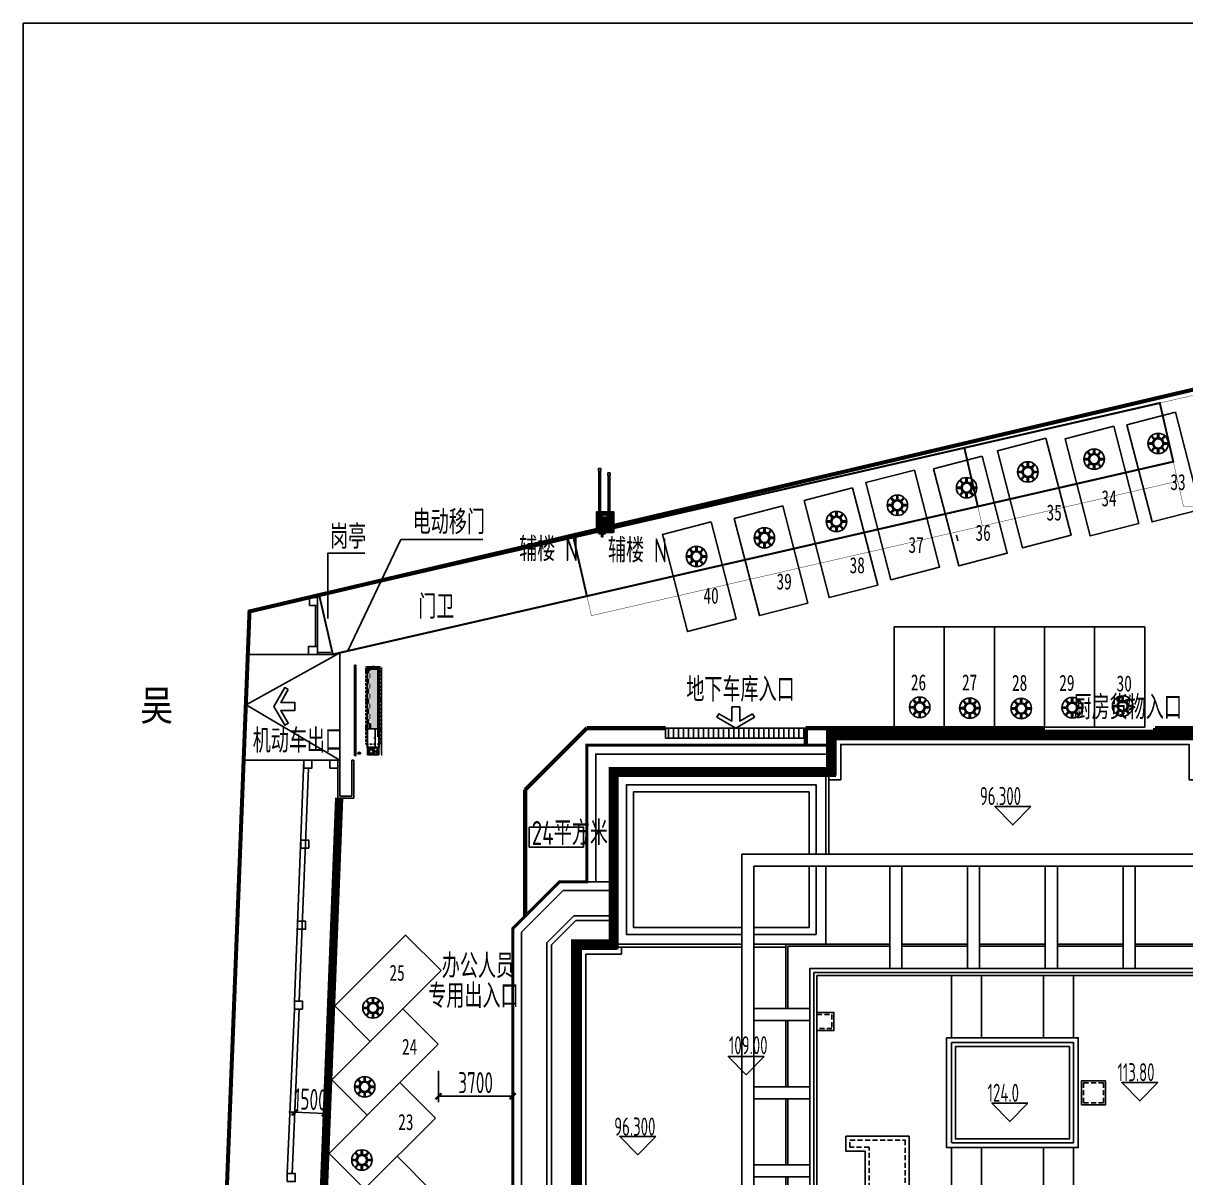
# Model space of a CAD drawing. Header units: millimetres. Extents: x 1618082 to 1961966, y -194823 to 101334.
# Drawn here: x 1618082 to 1676054, y 43777 to 101334 of the extents above; entities that cross this region are included whole.
import ezdxf

# ---------------------------------------------------------------- set-up
doc = ezdxf.new("R2010")
doc.units = ezdxf.units.MM
doc.header["$LTSCALE"] = 500
for name, pattern in [('033_th-a1-3rd$0$HIDDEN', [0.375, 0.25, -0.125]), ('ACAD_ISO07W100', [3, 0, -3]), ('HIDDEN', [0.375, 0.25, -0.125]), ('HIDDEN2', [0.1875, 0.125, -0.0625])]:
    doc.linetypes.add(name, pattern=pattern)
doc.layers.get('0').update_dxf_attribs({"color": 8})
doc.layers.get('Defpoints').update_dxf_attribs({"color": 8})
for name, color, linetype in [('1', 8, 'Continuous'), ('1-道路', 8, 'Continuous'), ('1层轴线$0$建-标注', 8, 'Continuous'), ('_print', 8, 'Continuous'), ('hik设备图层', 7, 'Continuous'), ('SPACE', 8, 'Continuous'), ('STAIR', 8, 'Continuous'), ('TK', 7, 'Continuous'), ('建-墙', 8, 'Continuous'), ('建-屋面-边缘线', 8, 'Continuous'), ('建-屋面－排水沟', 8, 'Continuous'), ('建-幕墙', 8, 'Continuous'), ('建-文字200', 8, 'Continuous'), ('建-柱', 8, 'Continuous'), ('建-标注200', 8, 'Continuous'), ('弱-路障-设备', 7, 'Continuous'), ('我画过的车位号', 1, 'Continuous'), ('通-图框', 7, 'Continuous')]:
    doc.layers.add(name, color=color, linetype=linetype)
doc.layers.get('通-图框').off()
doc.styles.add('_TCH_SPACE', font='', dxfattribs={"width": 0.8})
doc.styles.add('_TEL_DIM', font='SIMPLEX', dxfattribs={"width": 0.8, "height": 2.5, "bigfont": 'HZTXT'})
doc.styles.add('HZTXT', font='gbenor.shx', dxfattribs={"width": 0.75, "bigfont": 'HZTXT.shx'})
doc.styles.add('XD2008', font='xd-hzs.shx', dxfattribs={"width": 0.7, "bigfont": 'xd-hztxt.shx'})
doc.styles.get('_TCH_SPACE').set_extended_font_data('Microsoft YaHei')
doc.dimstyles.new('XD1000$0', dxfattribs={"dimscale": 300, "dimtxt": 3.5, "dimasz": 1, "dimexe": 1, "dimexo": 2, "dimgap": 0.5, "dimtad": 1, "dimdec": 0, "dimdsep": 46, "dimtxsty": 'XD2008', "dimblk": 'ARCHTICK', "dimcen": 2.5, "dimclrd": 256, "dimclre": 256, "dimclrt": 256, "dimaunit": 1, "dimadec": 0, "dimazin": 0, "dimtfac": 1, "dimtdec": 0, "dimtix": 1, "dimtmove": 0, "dimatfit": 3, "dimfxl": 1, "dimtolj": 1, "dimtzin": 0, "dimarcsym": 0})
doc.dimstyles.new('XD25', dxfattribs={"dimscale": 25, "dimtxt": 3.5, "dimasz": 1.5, "dimexe": 1, "dimexo": 2, "dimgap": 0.5, "dimtad": 1, "dimdec": 0, "dimdsep": 46, "dimtxsty": 'XD2008', "dimcen": 2.5, "dimclrt": 4, "dimaunit": 1, "dimadec": 0, "dimazin": 0, "dimtfac": 1, "dimtdec": 0, "dimtix": 1, "dimtmove": 0, "dimatfit": 3, "dimfxl": 1, "dimtolj": 1, "dimtzin": 0, "dimarcsym": 0})

# ---------------------------------------------------------------- blocks, each defined once
blk = doc.blocks.new('wwdd')
at = {"layer": 'Defpoints'}
for p, q in [((5680, -5113), (5680, -840)), ((6120, -840), (6120, -4931)), ((6120, -840), (6120, -4931)), ((9600, -3910), (9600, -990)), ((28600, -990), (28600, -4076)), ((31680, -4931), (31680, -840)), ((31680, -4931), (31680, -840)), ((32120, -840), (32120, -5113)), ((28200, -3910), (25610, -6500)), ((28200, -3910), (28200, -3910)), ((9587, -9020), (5680, -5113)), ((6120, -4931), (7446, -6257)), ((6120, -4931), (7446, -6257)), ((30354, -6257), (31680, -4931)), ((30354, -6257), (31680, -4931)), ((32120, -5113), (30700, -6533)), ((7446, -6257), (9769, -8580)), ((28031, -8580), (30354, -6257)), ((7100, -6533), (6381, -7251)), ((30700, -6533), (28213, -9020)), ((30700, -6533), (31419, -7251)), ((6381, -7251), (7300, -8170)), ((7300, -8170), (8025, -7458)), ((18700, -7380), (18400, -7080)), ((19400, -7080), (19100, -7380)), ((30500, -8170), (29775, -7458)), ((31419, -7251), (30500, -8170)), ((18700, -7780), (18400, -8080)), ((19400, -8080), (19100, -7780)), ((9769, -8580), (28031, -8580)), ((9769, -8580), (28031, -8580)), ((28213, -9020), (9587, -9020))]:
    blk.add_line(p, q, dxfattribs=at)
for points in [[(9850, 32320), (-2320, 32320), (-2320, 25520)], [(28200, 32320), (40120, 32320), (40120, 22400)], [(9850, 31880), (-1880, 31880), (-1880, 25520)], [(9850, 31880), (-1880, 31880), (-1880, 25520)], [(28200, 31880), (39680, 31880), (39680, 22400)], [(28200, 31880), (39680, 31880), (39680, 22400)], [(-990, 25520), (-3683, 25520), (-6020, 23183), (-6020, 6817), (-3683, 4480), (-990, 4480)], [(-990, 25080), (-3501, 25080), (-5580, 23001), (-5580, 6999), (-3501, 4920), (-990, 4920)], [(-990, 25080), (-3501, 25080), (-5580, 23001), (-5580, 6999), (-3501, 4920), (-990, 4920)], [(-990, 6180), (-2979, 6180), (-4320, 7521), (-4320, 22479), (-2979, 23820), (-990, 23820)], [(-990, 23580), (-2879, 23580), (-4080, 22379), (-4080, 7621), (-2879, 6420), (-990, 6420)], [(32120, -2240), (39680, -2240), (39680, 7600)], [(32120, -2240), (39680, -2240), (39680, 7600)], [(32120, -2680), (40120, -2680), (40120, 7600)], [(5680, -2480), (-2120, -2480), (-2120, 4480)], [(5680, -2480), (-2120, -2480), (-2120, 4480)], [(5680, -2240), (-1880, -2240), (-1880, 4480)], [(5680, -2240), (-1880, -2240), (-1880, 4480)], [(9200, -840), (9200, -4076), (12024, -6900), (25776, -6900), (28600, -4076)], [(28200, -2857), (28200, -3910)], [(9600, -3910), (9600, -3910), (12190, -6500), (25610, -6500)]]:
    blk.add_lwpolyline(points, dxfattribs=at)
for points in [[(18400, -8080), (19400, -8080), (19400, -7080), (18400, -7080)], [(18700, -7780), (19100, -7780), (19100, -7380), (18700, -7380)]]:
    blk.add_lwpolyline(points, close=True, dxfattribs=at)
for radius in [30, 20]:
    blk.add_circle((18900, -7580), radius, dxfattribs=at)
at = {"layer": '建-墙'}
for points in [[(9150, 19000), (10000, 19000), (10000, 18100), (9150, 18100)], [(13750, 12830), (13750, 10000), (12950, 10000), (12950, 9300), (11550, 9300), (11550, 12080), (10600, 12080), (10600, 12830), (13750, 12830)], [(27950, 9150), (27950, 10400), (28650, 10400)]]:
    blk.add_lwpolyline(points, dxfattribs=at)
at = {"layer": '建-墙', "linetype": 'HIDDEN', "ltscale": 2}
for points in [[(9150, 18900), (9900, 18900), (9900, 18200), (9150, 18200)], [(28050, 9150), (28050, 10300), (28650, 10300)]]:
    blk.add_lwpolyline(points, dxfattribs=at)
at = {"layer": '建-墙'}
for points in [[(15620, 17740), (22180, 17740), (22180, 12260), (15620, 12260)], [(16060, 17300), (21740, 17300), (21740, 12700), (16060, 12700)], [(23550, 15600), (22350, 15600), (22350, 14400), (23550, 14400)]]:
    blk.add_lwpolyline(points, close=True, dxfattribs=at)
at = {"layer": '建-墙', "linetype": 'HIDDEN', "ltscale": 2}
for points in [[(23450, 15500), (22450, 15500), (22450, 14500), (23450, 14500)], [(13550, 12630), (13550, 10200), (12750, 10200), (12750, 9500), (11750, 9500), (11750, 12280), (10800, 12280), (10800, 12630)]]:
    blk.add_lwpolyline(points, close=True, dxfattribs=at)
at = {"layer": '建-屋面-边缘线'}
for p, q in [((12780, 26300), (12780, 21200)), ((13380, 26300), (13380, 21200)), ((16660, 26300), (16660, 21200)), ((17260, 26300), (17260, 21200)), ((20540, 26300), (20540, 21200)), ((21140, 26300), (21140, 21200)), ((24420, 26300), (24420, 21200)), ((25020, 26300), (25020, 21200)), ((15860, 17740), (15860, 20850)), ((17360, 17740), (17360, 20850)), ((20450, 17740), (20450, 20850)), ((21940, 17740), (21940, 20850)), ((6000, 19200), (8800, 19200)), ((31800, 19200), (29000, 19200)), ((6000, 18600), (8800, 18600)), ((31800, 18600), (29000, 18600)), ((6000, 15300), (8800, 15300)), ((31800, 15300), (29000, 15300)), ((6000, 14700), (8800, 14700)), ((31800, 14700), (29000, 14700)), ((15860, 9150), (15860, 12260)), ((17360, 9150), (17360, 12260)), ((20450, 9150), (20450, 12260)), ((21940, 9150), (21940, 12260)), ((6000, 11400), (8800, 11400)), ((31800, 11400), (29000, 11400)), ((6000, 10800), (8800, 10800)), ((31800, 10800), (29000, 10800)), ((12780, 3700), (12780, 8800)), ((13380, 3700), (13380, 8800)), ((16660, 3700), (16660, 8800)), ((17260, 3700), (17260, 8800)), ((20540, 3700), (20540, 8800)), ((21140, 3700), (21140, 8800)), ((24420, 3700), (24420, 8800)), ((25020, 3700), (25020, 8800))]:
    blk.add_line(p, q, dxfattribs=at)
for points in [[(9750, 30840), (10100, 30840), (10100, 32607), (27950, 32607), (27950, 30840), (28050, 30840)], [(9850, 30840), (9850, 32857), (28200, 32857), (28200, 30990)], [(9750, 30600), (10340, 30600), (10340, 32367), (27710, 32367), (27710, 30600), (28050, 30600)], [(5400, 22250), (-990, 22250), (-990, 30990), (9750, 30990), (9750, 26900)], [(32400, 22250), (38790, 22250), (38790, 30990), (28050, 30990), (28050, 26900)], [(5400, 22890), (-350, 22890), (-350, 30350), (9110, 30350), (9110, 26900)], [(32400, 22890), (38150, 22890), (38150, 30350), (28690, 30350), (28690, 26900)], [(5400, 23240), (0, 23240), (0, 30000), (8760, 30000), (8760, 26900)], [(32400, 23240), (37800, 23240), (37800, 30000), (29040, 30000), (29040, 26900)], [(9110, 26300), (9110, 22890), (6000, 22890)], [(8760, 26300), (8760, 23240), (6000, 23240)], [(28050, 26300), (28050, 22400)], [(28690, 26300), (28690, 22890), (31800, 22890)], [(29040, 26300), (29040, 23240), (31800, 23240)], [(-990, 22400), (-2857, 22400), (-2857, 15000)], [(-2607, 15000), (-2607, 22150), (-840, 22150), (-840, 22250)], [(-2367, 15000), (-2367, 21910), (-600, 21910), (-600, 22250)], [(7600, 22250), (6000, 22250)], [(12780, 22300), (7700, 22300), (7700, 19200)], [(13380, 22300), (16660, 22300)], [(17260, 22400), (20540, 22400)], [(17260, 22300), (20540, 22300)], [(17260, 22300), (20540, 22300)], [(21140, 22400), (24420, 22400)], [(21140, 22300), (24420, 22300)], [(21140, 22300), (24420, 22300)], [(25020, 22300), (30100, 22300), (30100, 19200)], [(25020, 22300), (30100, 22300), (30100, 19200)], [(30200, 22250), (31800, 22250)], [(40167, 15000), (40167, 21910), (38400, 21910), (38400, 22250)], [(40407, 15000), (40407, 22150), (38640, 22150), (38640, 22250)], [(38790, 22400), (40657, 22400), (40657, 15000)], [(7700, 15300), (7700, 18600)], [(30100, 18600), (30100, 15300)], [(30100, 18600), (30100, 15300)], [(-990, 7600), (-2857, 7600), (-2857, 15000)], [(-2607, 15000), (-2607, 7850), (-840, 7850), (-840, 7750)], [(-2367, 15000), (-2367, 8090), (-600, 8090), (-600, 7750)], [(7700, 11400), (7700, 14700)], [(30100, 14700), (30100, 11400)], [(30100, 14700), (30100, 11400)], [(40167, 15000), (40167, 8090), (38400, 8090), (38400, 7750)], [(40407, 15000), (40407, 7850), (38640, 7850), (38640, 7750)], [(38790, 7600), (40657, 7600), (40657, 15000)], [(12780, 7700), (7700, 7700), (7700, 10800)], [(25020, 7700), (30100, 7700), (30100, 10800)], [(25020, 7700), (30100, 7700), (30100, 10800)], [(5400, 7750), (-990, 7750), (-990, -990), (9750, -990), (9750, 3100)], [(7600, 7750), (6000, 7750)], [(7600, 7750), (6000, 7750)], [(9750, 3700), (9750, 7600)], [(9750, 3700), (9750, 7600)], [(16660, 7700), (13380, 7700)], [(16660, 7700), (13380, 7700)], [(20540, 7700), (17260, 7700)], [(20540, 7700), (17260, 7700)], [(24420, 7700), (21140, 7700)], [(24420, 7700), (21140, 7700)], [(32400, 7750), (38790, 7750), (38790, -990), (28050, -990), (28050, 3100)], [(28050, 3700), (28050, 7600)], [(28050, 3700), (28050, 7600)], [(30200, 7750), (31800, 7750)], [(30200, 7750), (31800, 7750)], [(5400, 7110), (-350, 7110), (-350, -350), (9110, -350), (9110, 3100)], [(9110, 3700), (9110, 7110), (6000, 7110)], [(28690, 3700), (28690, 7110), (31800, 7110)], [(32400, 7110), (38150, 7110), (38150, -350), (28690, -350), (28690, 3100)], [(28690, 3700), (28690, 7110), (31800, 7110)], [(5400, 6760), (0, 6760), (0, 0), (8760, 0), (8760, 3100)], [(8760, 3700), (8760, 6760), (6000, 6760)], [(8760, 3700), (8760, 6760), (6000, 6760)], [(29040, 3700), (29040, 6760), (31800, 6760)], [(32400, 6760), (37800, 6760), (37800, 0), (29040, 0), (29040, 3100)], [(29040, 3700), (29040, 6760), (31800, 6760)], [(9750, -600), (10340, -600), (10340, -2367), (27710, -2367), (27710, -600), (28050, -600)], [(9750, -840), (10100, -840), (10100, -2607), (27950, -2607), (27950, -840), (28050, -840)], [(9850, -840), (9850, -2857), (28200, -2857), (28200, -990)]]:
    blk.add_lwpolyline(points, dxfattribs=at)
at = {"layer": '建-屋面-边缘线', "linetype": 'HIDDEN2', "ltscale": 0.3}
for points in [[(5400, 22400), (-840, 22400), (-840, 30840), (9600, 30840), (9600, 26900)], [(32400, 22400), (38640, 22400), (38640, 30840), (28200, 30840), (28200, 26900)], [(9600, 26300), (9600, 22400), (6000, 22400)], [(28200, 26300), (28200, 22400), (31800, 22400)], [(5400, 7600), (-840, 7600), (-840, -840), (9600, -840), (9600, 3100)], [(9600, 3700), (9600, 7600), (6000, 7600)], [(28200, 3700), (28200, 7600), (31800, 7600)], [(32400, 7600), (38640, 7600), (38640, -840), (28200, -840), (28200, 3100)], [(28200, 3700), (28200, 7600), (31800, 7600)]]:
    blk.add_lwpolyline(points, dxfattribs=at)
at = {"layer": '建-屋面-边缘线'}
blk.add_lwpolyline([(29000, 8800), (8800, 8800), (8800, 21200), (29000, 21200)], close=True, dxfattribs=at)
at = {"layer": '建-屋面-边缘线', "linetype": 'HIDDEN2', "ltscale": 0.3}
blk.add_lwpolyline([(15860, 17500), (21940, 17500), (21940, 12500), (15860, 12500)], close=True, dxfattribs=at)
at = {"layer": '建-幕墙'}
for p, q in [((12980, -9020), (12980, -10800)), ((13180, -9020), (13180, -10800)), ((13580, -9020), (13580, -10400)), ((14980, -9020), (13580, -10400)), ((14615, -9020), (16015, -10400)), ((16015, -9020), (16015, -10400)), ((16315, -9020), (16315, -10400)), ((17715, -9020), (16315, -10400)), ((17350, -9020), (18750, -10400)), ((18750, -10400), (18750, -9020)), ((18800, -9020), (18800, -10800)), ((19000, -9020), (19000, -10800)), ((19050, -10400), (19050, -9020)), ((20450, -9020), (19050, -10400)), ((20085, -9020), (21485, -10400)), ((21485, -9020), (21485, -10400)), ((21785, -9020), (21785, -10400)), ((23185, -9020), (21785, -10400)), ((22820, -9020), (24220, -10400)), ((24220, -10400), (24220, -9020)), ((24620, -9020), (24620, -10800)), ((24820, -9020), (24820, -10800)), ((13580, -10400), (16015, -10400)), ((16315, -10400), (18750, -10400)), ((19050, -10400), (21485, -10400)), ((21785, -10400), (24220, -10400)), ((13180, -10800), (12980, -10800)), ((19000, -10800), (18800, -10800)), ((24820, -10800), (24620, -10800))]:
    blk.add_line(p, q, dxfattribs=at)
blk.add_lwpolyline([(12580, -9020), (12580, -11000), (25220, -11000), (25220, -9020)], dxfattribs=at)
at = {"layer": '建-柱'}
blk.add_line((28800, 18200), (28800, 10750), dxfattribs=at)
at = {"layer": '建-柱', "const_width": 150}
blk.add_lwpolyline([(32149, -2680), (40120, -2680), (40120, 7600), (40657, 7600), (40657, 22400), (40120, 22400), (40120, 32320), (28200, 32320), (28200, 32857), (9850, 32857), (9850, 32320), (-2320, 32320), (-2320, 25520), (-3683, 25520), (-6020, 23183), (-6020, 6817), (-3683, 4480), (-2120, 4480), (-2120, -2480), (5680, -2480), (5680, -5113), (9587, -9020), (28213, -9020), (32120, -5113), (32120, -2680)], dxfattribs=at)
at = {"layer": '建-柱'}
for points in [[(5400, 26900), (32400, 26900), (32400, 3100), (5400, 3100)], [(6000, 26300), (31800, 26300), (31800, 3700), (6000, 3700)], [(9000, 21000), (28800, 21000), (28800, 9000), (9000, 9000)], [(9150, 20850), (28650, 20850), (28650, 9150), (9150, 9150)]]:
    blk.add_lwpolyline(points, close=True, dxfattribs=at)
for points in [[(12780, 22400), (7600, 22400), (7600, 19200)], [(13380, 22400), (16660, 22400)], [(17260, 22400), (20540, 22400)], [(21140, 22400), (24420, 22400)], [(25020, 22400), (30200, 22400), (30200, 19200)], [(25020, 22400), (30200, 22400), (30200, 19200)], [(7600, 15300), (7600, 18600)], [(30200, 18600), (30200, 15300)], [(30200, 18600), (30200, 15300)], [(7600, 11400), (7600, 14700)], [(30200, 14700), (30200, 11400)], [(30200, 14700), (30200, 11400)], [(12780, 7600), (7600, 7600), (7600, 10800)], [(25020, 7600), (30200, 7600), (30200, 10800)], [(25020, 7600), (30200, 7600), (30200, 10800)], [(16660, 7600), (13380, 7600)], [(16660, 7600), (13380, 7600)], [(20540, 7600), (17260, 7600)], [(20540, 7600), (17260, 7600)], [(24420, 7600), (21140, 7600)], [(24420, 7600), (21140, 7600)]]:
    blk.add_lwpolyline(points, dxfattribs=at)
at = {"layer": '建-标注200'}
for points in [[(37800, 34159), (37800, 30000), (41477, 30000)], [(19822, 29270), (18028, 29270), (18925, 28350), (19822, 29270)], [(34417, 27476), (32622, 27476), (33519, 26555), (34417, 27476)], [(6527, 16813), (4733, 16813), (5630, 15893), (6527, 16813)], [(26146, 15508), (24352, 15508), (25249, 14587), (26146, 15508)], [(19669, 14481), (17875, 14481), (18772, 13561), (19669, 14481)], [(1116, 12824), (-678, 12824), (219, 11904), (1116, 12824)], [(-3297, 0), (0, 0), (0, -3700)], [(19822, 152), (18028, 152), (18925, -768), (19822, 152)], [(19669, -4788), (17875, -4788), (18772, -5708), (19669, -4788)], [(41097, -7800), (37800, -7800), (37800, -11500)]]:
    blk.add_lwpolyline(points, dxfattribs=at)
for centre in [(37800, 35359), (42678, 30000), (-4497, 0), (0, -4900), (42297, -7800), (37800, -12700)]:
    blk.add_circle(centre, 1200, dxfattribs=at)
at = {"layer": '建-文字200', "style": 'XD2008', "width": 0.7}
for s, p in [('96.300', (17275, 29341)), ('101.800', (31932, 27659)), ('109.00', (4763, 16917)), ('113.80', (24141, 15572)), ('124.0', (17663, 14545)), ('96.300', (-959, 12861)), ('96.300', (17275, 222)), ('27F', (11040, -1301)), ('4F', (6661, -2770)), ('17.550', (17663, -4724))]:
    blk.add_text(s, height=900, dxfattribs=at).set_placement(p)
at = {"layer": '建-标注200', "style": 'XD2008', "width": 0.7}
for s, p in [('9', (37570, 34708)), ('L', (42448, 29349)), ('D', (-4727, -651)), ('2', (-230, -5551)), ('C', (42074, -8451)), ('9', (37577, -13351))]:
    blk.add_text(s, height=1200, dxfattribs=at).set_placement(p)
blk = doc.blocks.new('_ArchTick')
at = {"color": 0, "linetype": 'ByBlock', "const_width": 0.4}
blk.add_lwpolyline([(-0.5, -0.5), (0.5, 0.5)], dxfattribs=at)
blk = doc.blocks.new('*D285')
at = {"layer": '1层轴线$0$建-标注', "lineweight": -2, "transparency": 16777216}
for p, q in [((1638790, 49109), (1638790, 47541)), ((1642490, 49109), (1642490, 47541)), ((1638790, 47841), (1642490, 47841))]:
    blk.add_line(p, q, dxfattribs=at)
at = {"layer": 'Defpoints', "color": 0, "transparency": 16777216}
for p in [(1638790, 49709), (1642490, 49709), (1642490, 47841)]:
    blk.add_point(p, dxfattribs=at)
at = {"layer": '1层轴线$0$建-标注', "lineweight": -2, "transparency": 16777216, "xscale": 300, "yscale": 300, "zscale": 300, "rotation": 180}
blk.add_blockref('_ArchTick', (1638790, 47841), dxfattribs=at)
at = {"layer": '1层轴线$0$建-标注', "lineweight": -2, "transparency": 16777216, "xscale": 300, "yscale": 300, "zscale": 300}
blk.add_blockref('_ArchTick', (1642490, 47841), dxfattribs=at)
at = {"layer": '1层轴线$0$建-标注', "transparency": 16777216, "insert": (1640640, 48516), "char_height": 1050, "attachment_point": 5, "style": 'XD2008'}
blk.add_mtext('\\A1;3700', dxfattribs=at)
blk = doc.blocks.new('*D291')
at = {"layer": '1层轴线$0$建-标注', "lineweight": -2, "transparency": 16777216}
for p, q in [((1631676, 48305), (1631614, 46739)), ((1633175, 48246), (1633113, 46680)), ((1631626, 47038), (1631326, 47050)), ((1631626, 47038), (1633125, 46979)), ((1633125, 46979), (1633425, 46968))]:
    blk.add_line(p, q, dxfattribs=at)
at = {"layer": 'Defpoints', "color": 0, "transparency": 16777216}
for p in [(1631699, 48905), (1633198, 48846), (1633125, 46979)]:
    blk.add_point(p, dxfattribs=at)
at = {"layer": '1层轴线$0$建-标注', "lineweight": -2, "transparency": 16777216, "xscale": 300, "yscale": 300, "zscale": 300}
for p, rotation in [((1631626, 47038), 357.7492984022217), ((1633125, 46979), 177.7492984022217)]:
    blk.add_blockref('_ArchTick', p, dxfattribs=dict(at, rotation=rotation))
at = {"layer": '1层轴线$0$建-标注', "transparency": 16777216, "insert": (1632402, 47683), "char_height": 1050, "attachment_point": 5, "rotation": 357.7493, "style": 'XD2008'}
blk.add_mtext('\\A1;1500', dxfattribs=at)
blk = doc.blocks.new('9878768')
at = {"layer": '1', "color": 1, "ltscale": 0.003}
for points in [[(-127328, 2413), (-127438, 2566), (-127204, 2567)], [(-127204, 2567), (-127204, 2787), (-127402, 2787), (-127402, 2566), (-127204, 2566)], [(-127277, 2413), (-127168, 2566), (-127402, 2567)], [(-127234, 2306), (-127234, 2324), (-127368, 2324), (-127368, 2306)], [(-127328, 2324), (-127328, 2473)], [(-127290, 2338), (-127307, 2338)], [(-127300, 2331), (-127300, 2346)], [(-127279, 2324), (-127279, 2473)]]:
    blk.add_lwpolyline(points, dxfattribs=at)
for radius in [49.1, 26.8]:
    blk.add_circle((-127300, 2513), radius, dxfattribs=at)
blk = doc.blocks.new('*D294')
at = {"layer": 'Defpoints', "color": 0, "transparency": 16777216}
for p in [(1635172, 69244), (1635172, 69189), (1635882, 69189)]:
    blk.add_point(p, dxfattribs=at)
at = {"layer": '弱-路障-设备', "color": 0, "lineweight": -2, "transparency": 16777216}
for p, q in [((1635172, 69239), (1635172, 69269)), ((1635845, 69244), (1635210, 69244)), ((1635882, 69239), (1635882, 69269))]:
    blk.add_line(p, q, dxfattribs=at)
at = {"layer": '弱-路障-设备', "color": 0, "transparency": 16777216}
for points in [[(1635210, 69250), (1635210, 69238), (1635172, 69244)], [(1635845, 69250), (1635845, 69238), (1635882, 69244)]]:
    blk.add_solid(points, dxfattribs=at)
at = {"layer": '弱-路障-设备', "color": 4, "transparency": 16777216, "insert": (1635527, 69300), "char_height": 87.5, "attachment_point": 5, "style": 'XD2008'}
blk.add_mtext('\\A1;710', dxfattribs=at)
blk = doc.blocks.new('*D295')
at = {"layer": 'Defpoints', "color": 0, "transparency": 16777216}
for p in [(1635882, 69189), (1635882, 64869), (1635952, 64869)]:
    blk.add_point(p, dxfattribs=at)
at = {"layer": '弱-路障-设备', "color": 0, "lineweight": -2, "transparency": 16777216}
for p, q in [((1635932, 69189), (1635977, 69189)), ((1635952, 69152), (1635952, 64906)), ((1635932, 64869), (1635977, 64869))]:
    blk.add_line(p, q, dxfattribs=at)
at = {"layer": '弱-路障-设备', "color": 0, "transparency": 16777216}
for points in [[(1635946, 69152), (1635958, 69152), (1635952, 69189)], [(1635946, 64906), (1635958, 64906), (1635952, 64869)]]:
    blk.add_solid(points, dxfattribs=at)
at = {"layer": '弱-路障-设备', "color": 4, "transparency": 16777216, "insert": (1635896, 67029), "char_height": 87.5, "attachment_point": 5, "rotation": 90, "style": 'XD2008'}
blk.add_mtext('\\A1;4320', dxfattribs=at)
blk = doc.blocks.new('*D297')
at = {"layer": 'Defpoints', "color": 0, "transparency": 16777216}
for p in [(1635762, 66154), (1635638, 65229), (1635812, 65229)]:
    blk.add_point(p, dxfattribs=at)
at = {"layer": '弱-路障-设备', "color": 0, "lineweight": -2, "transparency": 16777216}
for p, q in [((1635712, 66154), (1635613, 66154)), ((1635638, 66117), (1635638, 65267)), ((1635762, 65229), (1635613, 65229))]:
    blk.add_line(p, q, dxfattribs=at)
at = {"layer": '弱-路障-设备', "color": 0, "transparency": 16777216}
for points in [[(1635632, 66117), (1635644, 66117), (1635638, 66154)], [(1635632, 65267), (1635644, 65267), (1635638, 65229)]]:
    blk.add_solid(points, dxfattribs=at)
at = {"layer": '弱-路障-设备', "color": 4, "transparency": 16777216, "insert": (1635582, 65692), "char_height": 87.5, "attachment_point": 5, "rotation": 90, "style": 'XD2008'}
blk.add_mtext('\\A1;925', dxfattribs=at)
blk = doc.blocks.new('150图框')
at = {"layer": '_print'}
blk.add_lwpolyline([(89100, 126000), (89100, 0), (0, 0), (0, 126000)], close=True, dxfattribs=at)
blk = doc.blocks.new('地磁探测器')
at = {"layer": 'hik设备图层'}
for p, q in [((-46.2, 5), (-85, 5)), ((-34.5, 31.2), (-60.2, 60.2)), ((-26.9, 37.9), (-52.6, 66.9)), ((-5, 46.2), (-5, 85)), ((5.2, 46.2), (5.2, 85)), ((26.9, 37.9), (52.6, 66.9)), ((34.5, 31.2), (60.2, 60.2)), ((46.2, 5), (85, 5)), ((-46.2, -5.2), (-85, -5.2)), ((-34.4, -31.3), (-60.1, -60.3)), ((-26.7, -38.1), (-52.5, -67.1)), ((-5, -46.2), (-5, -85)), ((5.2, -46.2), (5.2, -85)), ((26.7, -38.1), (52.5, -67.1)), ((34.4, -31.3), (60.1, -60.3)), ((46.2, -5.2), (85, -5.2))]:
    blk.add_line(p, q, dxfattribs=at)
for radius in [85, 46.5, 46.5, 46.5, 38.1]:
    blk.add_circle((0, 0), radius, dxfattribs=at)
blk = doc.blocks.new('地磁管理器')
at = {"layer": 'hik设备图层'}
for p, q in [((8, 187), (8, -3)), ((19, 187), (19, -3)), ((30, 187), (30, -3)), ((40, 187), (40, -3)), ((52, 187), (52, -3)), ((62, 187), (62, 160)), ((62, 137), (62, -3)), ((73, 187), (73, 160)), ((73, 137), (73, -3)), ((84, 187), (84, 160)), ((84, 137), (84, -3)), ((95, 187), (95, 160)), ((95, 137), (95, -3)), ((105, 187), (105, -3)), ((117, 187), (117, -3)), ((127, 187), (127, -3)), ((138, 187), (138, -3)), ((149, 187), (149, -3))]:
    blk.add_line(p, q, dxfattribs=at)
for points in [[(19, 563), (41, 563), (41, 586), (19, 586)], [(23, 187), (37, 187), (37, 563), (23, 563)], [(106, 523), (127, 523), (127, 546), (106, 546)], [(109, 187), (124, 187), (124, 523), (109, 523)], [(37, 292), (23, 292), (23, 323), (37, 323)], [(124, 292), (109, 292), (109, 323), (124, 323)], [(37, 230), (23, 230), (23, 292), (37, 292)], [(37, 187), (23, 187), (23, 230), (37, 230)], [(124, 230), (109, 230), (109, 292), (124, 292)], [(124, 187), (109, 187), (109, 230), (124, 230)], [(52, 160), (105, 160), (105, 137), (52, 137)], [(25, -3), (80, -3), (80, -17), (25, -17)], [(46, -17), (61, -17), (61, -44), (46, -44)]]:
    blk.add_lwpolyline(points, close=True, dxfattribs=at)
blk.add_lwpolyline([(3, 187), (157, 187, -0.414214), (160, 184), (160, 0, -0.414214), (157, -3), (3, -3, -0.414214), (0, 0), (0, 184, -0.414214)], format="xyb", close=True, dxfattribs=at)
at = {"insert": (58, 153), "char_height": 7, "attachment_point": 1, "style": '_TEL_DIM'}
blk.add_mtext_dynamic_manual_height_columns('{\\fSimSun|b0|i0|c134|p2;\\C1;地磁管理器}', width=84.29, gutter_width=17.5, heights=[0], dxfattribs=at)
blk = doc.blocks.new('00-防砸雷达')
at = {"color": 1, "ltscale": 10}
for points in [[(0, 8), (-10, 8), (-10, -8), (0, -8)], [(0, 63), (41, 63), (41, -63), (0, -63)], [(35, -56), (6, -56), (6, 54), (35, 54)]]:
    blk.add_lwpolyline(points, close=True, dxfattribs=at)
at = {"color": 1, "linetype": '033_th-a1-3rd$0$HIDDEN', "ltscale": 10}
for points in [[(41, 8), (103, 45)], [(41, -10), (103, -47)]]:
    blk.add_lwpolyline(points, dxfattribs=at)
at = {"color": 1, "ltscale": 10}
blk.add_arc((0, 0), 13.5, 90, 270, dxfattribs=at)
at = {"color": 1, "ltscale": 10, "insert": (29, 29), "char_height": 14, "attachment_point": 1, "rotation": 270, "style": '_TEL_DIM'}
blk.add_mtext_dynamic_manual_height_columns('{\\fSimSun|b0|i0|c134|p2;\\C3;防砸雷达}', width=62.73, gutter_width=17.5, heights=[0], dxfattribs=at)

msp = doc.modelspace()

# ---------------------------------------------------------------- hatches: boundary and pattern name
at = {"layer": 'TK', "lineweight": 5, "ltscale": 10}
h = msp.add_hatch(dxfattribs=at)
h.set_pattern_fill('PLAST', color=1, scale=10.857143, angle=135)
h.set_pattern_definition([(135, (-4320407.98, -96280446.35), (-48.7499618, -48.7499618), []), (135, (-4320414.076, -96280452.44), (-48.7499618, -48.7499618), []), (135, (-4320420.17, -96280458.536), (-48.7499618, -48.7499618), [])])
h.paths.add_polyline_path([(1634607.8, 64827.2), (1634607.8, 69327.4), (1634667.5, 69327.4), (1634667.5, 64827.2)])
at = {"layer": '建-屋面－排水沟'}
h = msp.add_hatch(dxfattribs=at)
h.set_pattern_fill('ACAD_ISO05W100', color=256, scale=50, angle=90)
h.set_pattern_definition([(90, (1640510.1, 11216.2), (-250, 2e-14), [1200, -150, 25, -150, 25, -150])])
h.paths.add_polyline_path([(1650110.1, 66196.2), (1657110.1, 66196.2), (1657110.1, 65696.2), (1650110.1, 65696.2)])
at = {"layer": '弱-路障-设备', "ltscale": 0.003}
h = msp.add_hatch(color=2, dxfattribs=at)
h.set_gradient(color1=(255, 41, 41), color2=(199, 0, 0), one_color=1, tint=0.39)
h.paths.add_polyline_path([(1635343.5, 68924.5), (1635343.5, 69134.4), (1635292.9, 69134.4), (1635292.9, 68924.5)])
h = msp.add_hatch(dxfattribs=at)
h.set_pattern_fill('HONEY', color=2, scale=6, angle=90, style=0)
h.set_pattern_definition([(90, (1481130.033, -501683.177), (-16.49778, 28.575), [19.05, -38.1]), (210, (1481130.033, -501683.177), (-16.4977859, -28.5749966), [19.05, -38.1]), (150, (1481130.033, -501683.177), (-32.9955659, 3.4e-06), [-38.1, 19.05])])
h.paths.add_polyline_path([(1635394.1, 66154.5), (1635762.3, 66154.5), (1635762.3, 69134.4), (1635394.1, 69134.4)])
h = msp.add_hatch(color=2, dxfattribs=at)
h.set_gradient(color1=(255, 41, 41), color2=(199, 0, 0), one_color=1, tint=0.39)
h.paths.add_polyline_path([(1635242.2, 68924.5), (1635242.2, 68674.5), (1635292.9, 68674.5), (1635292.9, 68924.5)])
h = msp.add_hatch(color=2, dxfattribs=at)
h.set_gradient(color1=(255, 41, 41), color2=(199, 0, 0), one_color=1, tint=0.39)
h.paths.add_polyline_path([(1635242.2, 68414.5), (1635242.2, 68164.5), (1635292.9, 68164.5), (1635292.9, 68414.5)])
h = msp.add_hatch(color=2, dxfattribs=at)
h.set_gradient(color1=(255, 41, 41), color2=(199, 0, 0), one_color=1, tint=0.39)
h.paths.add_polyline_path([(1635292.9, 68664.5), (1635292.9, 68414.5), (1635343.5, 68414.5), (1635343.5, 68664.5)])
h = msp.add_hatch(color=2, dxfattribs=at)
h.set_gradient(color1=(255, 41, 41), color2=(199, 0, 0), one_color=1, tint=0.39)
h.paths.add_polyline_path([(1635343.5, 68924.5), (1635343.5, 68674.5), (1635394.1, 68674.5), (1635394.1, 68924.5)])
h = msp.add_hatch(color=2, dxfattribs=at)
h.set_gradient(color1=(255, 41, 41), color2=(199, 0, 0), one_color=1, tint=0.39)
h.paths.add_polyline_path([(1635343.5, 68414.5), (1635343.5, 68164.5), (1635394.1, 68164.5), (1635394.1, 68414.5)])
h = msp.add_hatch(color=2, dxfattribs=at)
h.set_gradient(color1=(255, 41, 41), color2=(199, 0, 0), one_color=1, tint=0.39)
h.paths.add_polyline_path([(1635242.2, 67904.5), (1635242.2, 67654.5), (1635292.9, 67654.5), (1635292.9, 67904.5)])
h = msp.add_hatch(color=2, dxfattribs=at)
h.set_gradient(color1=(255, 41, 41), color2=(199, 0, 0), one_color=1, tint=0.39)
h.paths.add_polyline_path([(1635292.9, 68154.5), (1635292.9, 67904.5), (1635343.5, 67904.5), (1635343.5, 68154.5)])
h = msp.add_hatch(color=2, dxfattribs=at)
h.set_gradient(color1=(255, 41, 41), color2=(199, 0, 0), one_color=1, tint=0.39)
h.paths.add_polyline_path([(1635343.5, 67904.5), (1635343.5, 67654.5), (1635394.1, 67654.5), (1635394.1, 67904.5)])
h = msp.add_hatch(color=2, dxfattribs=at)
h.set_gradient(color1=(255, 41, 41), color2=(199, 0, 0), one_color=1, tint=0.39)
h.paths.add_polyline_path([(1635242.2, 67404.5), (1635242.2, 67154.5), (1635292.9, 67154.5), (1635292.9, 67404.5)])
h = msp.add_hatch(color=2, dxfattribs=at)
h.set_gradient(color1=(255, 41, 41), color2=(199, 0, 0), one_color=1, tint=0.39)
h.paths.add_polyline_path([(1635292.9, 67654.5), (1635292.9, 67404.5), (1635343.5, 67404.5), (1635343.5, 67654.5)])
h = msp.add_hatch(color=2, dxfattribs=at)
h.set_gradient(color1=(255, 41, 41), color2=(199, 0, 0), one_color=1, tint=0.39)
h.paths.add_polyline_path([(1635343.5, 67404.5), (1635343.5, 67154.5), (1635394.1, 67154.5), (1635394.1, 67404.5)])
h = msp.add_hatch(color=2, dxfattribs=at)
h.set_gradient(color1=(255, 41, 41), color2=(199, 0, 0), one_color=1, tint=0.39)
h.paths.add_polyline_path([(1635242.2, 66904.5), (1635242.2, 66654.5), (1635292.9, 66654.5), (1635292.9, 66904.5)])
h = msp.add_hatch(color=2, dxfattribs=at)
h.set_gradient(color1=(255, 41, 41), color2=(199, 0, 0), one_color=1, tint=0.39)
h.paths.add_polyline_path([(1635292.9, 67154.5), (1635292.9, 66904.5), (1635343.5, 66904.5), (1635343.5, 67154.5)])
h = msp.add_hatch(color=2, dxfattribs=at)
h.set_gradient(color1=(255, 41, 41), color2=(199, 0, 0), one_color=1, tint=0.39)
h.paths.add_polyline_path([(1635343.5, 66904.5), (1635343.5, 66654.5), (1635394.1, 66654.5), (1635394.1, 66904.5)])
h = msp.add_hatch(color=2, dxfattribs=at)
h.set_gradient(color1=(255, 41, 41), color2=(199, 0, 0), one_color=1, tint=0.39)
h.paths.add_polyline_path([(1635242.2, 66404.5), (1635242.2, 66154.5), (1635292.9, 66154.5), (1635292.9, 66404.5)])
h = msp.add_hatch(color=2, dxfattribs=at)
h.set_gradient(color1=(255, 41, 41), color2=(199, 0, 0), one_color=1, tint=0.39)
h.paths.add_polyline_path([(1635292.9, 66654.5), (1635292.9, 66404.5), (1635343.5, 66404.5), (1635343.5, 66654.5)])
h = msp.add_hatch(color=2, dxfattribs=at)
h.set_gradient(color1=(255, 41, 41), color2=(199, 0, 0), one_color=1, tint=0.39)
h.paths.add_polyline_path([(1635343.5, 66404.5), (1635343.5, 66154.5), (1635394.1, 66154.5), (1635394.1, 66404.5)])

# ---------------------------------------------------------------- linework, layer by layer
for points, const_width in [([(1675943.8, 77243.1), (1674761.1, 82401.8), (1680611.4, 83743.1), (1701130.1, 83743.1), (1701130.1, 77243.1), (1692410.1, 77243.1), (1692410.1, 77243.1), (1675943.8, 77243.1)], 20), ([(1665684.3, 77243.1), (1665907.8, 76268.4), (1675654.9, 78503), (1675431.5, 79477.7)], 20), ([(1665684.3, 77243.1), (1665907.8, 76268.4), (1646413.6, 71799.1), (1646190.1, 72773.8)], 20), ([(1658260.1, 32026.2), (1647520.1, 32026.2), (1647520.1, 40616.2), (1645653.1, 40616.2), (1645653.1, 55416.2), (1647520.1, 55416.2), (1647520.1, 64006.2), (1658360.1, 64006.2), (1658360.1, 65873.2), (1676710.1, 65873.2), (1676710.1, 64006.2), (1687300.1, 64006.2), (1687300.1, 55416.2), (1689167.1, 55416.2), (1689167.1, 40616.2), (1687300.1, 40616.2), (1687300.1, 32026.2), (1676710.1, 32026.2), (1676710.1, 30159.2), (1658360.1, 30159.2), (1658360.1, 32176.2)], 500)]:
    msp.add_lwpolyline(points, dxfattribs=dict(const_width=const_width))
at = {"const_width": 100}
for points in [[(1665684.3, 77243.1), (1665014, 80167.2), (1674761.1, 82401.8), (1675431.5, 79477.7)], [(1665684.3, 77243.1), (1665014, 80167.2), (1645519.7, 75698), (1646190.1, 72773.8)]]:
    msp.add_lwpolyline(points, close=True, dxfattribs=at)
at = {"layer": '1-道路', "linetype": 'Continuous', "lineweight": 60}
for p, q in [((1646190.1, 66196.2), (1643114.4, 63120.5)), ((1650110.1, 66196.2), (1646190.1, 66196.2)), ((1657110.1, 65336.2), (1657110.1, 66196.2)), ((1668920.1, 66196.2), (1657110.1, 66196.2)), ((1668920.1, 65873.2), (1668920.1, 66196.2)), ((1677710.1, 66196.2), (1674530.1, 66196.2)), ((1674530.1, 65873.2), (1674530.1, 66196.2)), ((1643114.4, 56823.4), (1643114.4, 63120.5))]:
    msp.add_line(p, q, dxfattribs=at)
at = {"layer": '1-道路'}
msp.add_line((1633768.4, 62704.7), (1633742.9, 62704.7), dxfattribs=at)
for points in [[(1675542.7, 81938.3), (1673122.5, 81312), (1674375.1, 76471.5), (1676795.4, 77097.8)], [(1672460.9, 81243.1), (1670040.6, 80616.8), (1671293.3, 75776.3), (1673713.6, 76402.6)], [(1669080.8, 80647.2), (1666660.6, 80020.9), (1667913.3, 75180.4), (1670333.5, 75806.7)], [(1665899.6, 79753.4), (1663479.4, 79127.1), (1664732.1, 74286.5), (1667152.3, 74912.9)], [(1662519.6, 79058.2), (1660099.3, 78431.9), (1661352, 73591.3), (1663772.3, 74217.7)], [(1659437.8, 78164.4), (1657017.5, 77538), (1658270.2, 72697.5), (1660690.4, 73323.9)], [(1655958.3, 77270.6), (1653538, 76644.2), (1654790.7, 71803.7), (1657211, 72430)], [(1652379.4, 76476.1), (1649959.1, 75849.7), (1651211.8, 71009.2), (1653632.1, 71635.5)], [(1661508.6, 66240.5), (1664008.6, 66240.5), (1664008.6, 71240.5), (1661508.6, 71240.5)], [(1664008.6, 66240.5), (1666508.6, 66240.5), (1666508.6, 71240.5), (1664008.6, 71240.5)], [(1666508.6, 66240.5), (1669008.6, 66240.5), (1669008.6, 71240.5), (1666508.6, 71240.5)], [(1669008.6, 66240.5), (1671508.6, 66240.5), (1671508.6, 71240.5), (1669008.6, 71240.5)], [(1671508.6, 66240.5), (1674008.6, 66240.5), (1674008.6, 71240.5), (1671508.6, 71240.5)], [(1643314.4, 61256.1), (1646014.4, 61256.1), (1646014.4, 60256.1), (1643314.4, 60256.1)], [(1638915.6, 54107.6), (1637147.8, 55875.3), (1633612.3, 52339.8), (1635380, 50572)], [(1638774.2, 50430.6), (1637006.4, 52198.4), (1633470.9, 48662.9), (1635238.6, 46895.1)], [(1638632.7, 46753.7), (1636865, 48521.4), (1633329.4, 44985.9), (1635097.2, 43218.1)], [(1638491.3, 43076.7), (1636723.5, 44844.5), (1633188, 41308.9), (1634955.8, 39541.2)]]:
    msp.add_lwpolyline(points, close=True, dxfattribs=at)
at = {"layer": '1-道路', "linetype": 'Continuous', "lineweight": 60}
for points in [[(1633743.2, 62712.5), (1631849.6, 14532.3, 0.4257664), (1642041.8, 3931.8), (1663236.1, 3931.8)], [(1633943.1, 62704.7), (1632049.5, 14524.5, 0.4257664), (1642041.8, 4131.8), (1663236.1, 4131.8)]]:
    msp.add_lwpolyline(points, format="xyb", dxfattribs=at)
at = {"layer": '1层轴线$0$建-标注'}
for points in [[(1631293.9, 68117.5), (1631120.7, 68217.5), (1630577.8, 67277.3), (1631120.7, 66337.1), (1631293.9, 66437.1), (1630924.3, 67077.3), (1631630.1, 67077.3), (1631630.1, 67477.3), (1630924.3, 67477.3), (1631293.9, 68117.5)], [(1654450.3, 66912.2), (1654550.3, 66739), (1653610.1, 66196.2), (1652669.9, 66739), (1652769.9, 66912.2), (1653410.1, 66542.6), (1653410.1, 67248.4), (1653810.1, 67248.4), (1653810.1, 66542.6), (1654450.3, 66912.2)]]:
    msp.add_lwpolyline(points, dxfattribs=at)
at = {"layer": 'STAIR'}
for p, q in [((1632309.3, 69868.8), (1629280.8, 69868.8)), ((1633868.4, 69968.8), (1633868.4, 64602.4)), ((1629073.8, 64602.4), (1633368.4, 64602.4))]:
    msp.add_line(p, q, dxfattribs=at)
for points in [[(1629311.6, 69986.7), (1629078.5, 64720.2)], [(1633868.4, 69949), (1629195, 67353.4), (1633868.4, 64602.4)]]:
    msp.add_lwpolyline(points, dxfattribs=at)
at = {"layer": 'TK', "color": 7, "ltscale": 10}
msp.add_lwpolyline([(1634607.8, 64827.2), (1634607.8, 69327.4), (1634667.5, 69327.4), (1634667.5, 64827.2)], close=True, dxfattribs=at)
at = {"layer": '建-墙'}
for p, q in [((1629365, 72010), (1632478.1, 72741.6)), ((1632651.1, 70268.8), (1632651.1, 72311.8)), ((1632751.1, 70268.8), (1632751.1, 72311.8)), ((1633768.4, 64602.4), (1633868.4, 64602.4)), ((1633768.4, 64502.4), (1633768.4, 62704.7)), ((1633868.4, 64602.4), (1633868.4, 62804.7)), ((1634468.4, 64602.4), (1634468.4, 62804.7)), ((1634468.4, 64602.4), (1634568.4, 64602.4)), ((1634568.4, 64602.4), (1634568.4, 62704.7)), ((1633868.4, 62804.7), (1634468.4, 62804.7)), ((1631250, 43981.7), (1631603.9, 52187.2)), ((1631489.8, 43971.3), (1631843.7, 52176.8))]:
    msp.add_line(p, q, dxfattribs=at)
at = {"layer": '建-墙', "ltscale": 2000}
for p, q in [((1632401.6, 69868.8), (1633518.8, 69868.8)), ((1632751.1, 69968.8), (1633418.8, 69968.8)), ((1633768.4, 62704.7), (1634568.4, 62704.7))]:
    msp.add_line(p, q, dxfattribs=at)
for points in [[(1632351.1, 72311.8), (1632751.1, 72311.8), (1632751.1, 72711.8), (1632351.1, 72711.8)], [(1632309.3, 69868.8), (1632751.1, 69868.8), (1632751.1, 70268.8), (1632309.3, 70268.8)], [(1632076.2, 64202.4), (1632476.2, 64202.4), (1632476.2, 64602.4), (1632076.2, 64602.4)], [(1633368.4, 64202.4), (1633768.4, 64202.4), (1633768.4, 64602.4), (1633368.4, 64602.4)], [(1631919.3, 60212), (1632319.3, 60212), (1632319.3, 60612), (1631919.3, 60612)], [(1631760.3, 56165.9), (1632160.3, 56165.9), (1632160.3, 56565.9), (1631760.3, 56565.9)], [(1631603.9, 52187.2), (1632003.9, 52187.2), (1632003.9, 52587.2), (1631603.9, 52587.2)], [(1631250, 43581.7), (1631650, 43581.7), (1631650, 43981.7), (1631250, 43981.7)]]:
    msp.add_lwpolyline(points, close=True, dxfattribs=at)
at = {"layer": '建-墙'}
for points in [[(1632076.2, 64602.8), (1631603.9, 52587.2)], [(1632300.6, 64202.4), (1631844.1, 52586.9)]]:
    msp.add_lwpolyline(points, dxfattribs=at)
at = {"layer": '建-屋面－排水沟'}
msp.add_line((1664623.5, 75820), (1664690.6, 75527.6), dxfattribs=at)
msp.add_lwpolyline([(1650110.1, 66196.2), (1657110.1, 66196.2), (1657110.1, 65696.2), (1650110.1, 65696.2)], close=True, dxfattribs=at)
at = {"layer": '建-文字200', "const_width": 200}
msp.add_lwpolyline([(1696035.1, 179), (1696035.1, 3676.4), (1699679.1, 24017.1), (1699866.9, 33539.1), (1695063.5, 64630.5), (1696399.9, 67078.4), (1701430.9, 68224.3), (1703530.9, 69954.7), (1703825.8, 74168.8), (1700779.2, 88792.5), (1629365, 72010), (1627108.2, 14588.8, 0.4085624), (1641804.9, -1621.9, 0.0513228), (1696035.1, 179)], format="xyb", dxfattribs=at)
at = {"layer": '建-文字200', "const_width": 100}
msp.add_lwpolyline([(1633518.8, 69868.8), (1632848.4, 72793), (1645519.7, 75698), (1646190.1, 72773.8)], close=True, dxfattribs=at)
at = {"layer": '建-文字200'}
for points in [[(1634268.4, 70045.8), (1636912.1, 75595.9), (1640996.2, 75595.9)], [(1633263.6, 71662.3), (1633263.6, 74912.3), (1635109.9, 74912.3)]]:
    msp.add_lwpolyline(points, dxfattribs=at)
at = {"layer": '弱-路障-设备', "color": 2, "ltscale": 0.003}
for p, q in [((1635343.4, 69134.4), (1635863.4, 69134.4)), ((1635762.3, 66154.5), (1635242.2, 66154.5))]:
    msp.add_line(p, q, dxfattribs=at)
at = {"layer": '弱-路障-设备', "color": 252, "linetype": 'HIDDEN'}
msp.add_lwpolyline([(1635882.2, 65393.9), (1635882.2, 69189.2), (1635172.2, 69189.2), (1635172.2, 65393.9)], close=True, dxfattribs=at)
at = {"layer": '弱-路障-设备', "color": 2}
for points in [[(1635242.2, 68993.9), (1635172.2, 68993.9), (1635172.2, 69064.2)], [(1635207.2, 69114.6), (1635207.2, 69017.7)], [(1635343.4, 69134.4), (1635273.4, 69134.4), (1635273.4, 69064.2)], [(1635273.4, 69064.2), (1635343.4, 69064.2)], [(1635289.1, 69134.4), (1635359.1, 69134.4), (1635359.1, 69064.2)], [(1635359.1, 69064.2), (1635289.1, 69064.2)], [(1635812.2, 68993.9), (1635882.2, 68993.9), (1635882.2, 69064.2)], [(1635847.2, 69114.6), (1635847.2, 69017.7)], [(1635242.2, 67689.4), (1635172.2, 67689.4), (1635172.2, 67619.2)], [(1635172.2, 67619.2), (1635242.2, 67619.2)], [(1635242.2, 67548.9), (1635172.2, 67548.9), (1635172.2, 67619.2)], [(1635207.2, 67669.6), (1635207.2, 67572.7)], [(1635812.2, 67689.4), (1635882.2, 67689.4), (1635882.2, 67619.2)], [(1635882.2, 67619.2), (1635812.2, 67619.2)], [(1635812.2, 67548.9), (1635882.2, 67548.9), (1635882.2, 67619.2)], [(1635847.2, 67669.6), (1635847.2, 67572.7)], [(1635242.2, 66244.4), (1635172.2, 66244.4), (1635172.2, 66174.2)], [(1635172.2, 66174.2), (1635242.2, 66174.2)], [(1635242.2, 66103.9), (1635172.2, 66103.9), (1635172.2, 66174.2)], [(1635207.2, 66224.6), (1635207.2, 66127.7)], [(1635812.2, 66244.4), (1635882.2, 66244.4), (1635882.2, 66174.2)], [(1635882.2, 66174.2), (1635812.2, 66174.2)], [(1635812.2, 66103.9), (1635882.2, 66103.9), (1635882.2, 66174.2)], [(1635847.2, 66224.6), (1635847.2, 66127.7)]]:
    msp.add_lwpolyline(points, dxfattribs=at)
at = {"layer": '弱-路障-设备', "color": 2, "lineweight": 30, "ltscale": 0.003}
for points in [[(1635327.2, 65229.5), (1635327.2, 65229.5), (1635242.2, 65229.5), (1635242.2, 69189.2), (1635812.2, 69189.2), (1635812.2, 65229.5), (1635327.2, 65229.5)], [(1635327.2, 64869), (1635327.2, 65205.5)], [(1635327.2, 64869.7), (1635327.2, 65204.7), (1635727.2, 65204.7), (1635727.2, 64869.7), (1635327.2, 64869.7)]]:
    msp.add_lwpolyline(points, dxfattribs=at)
at = {"layer": '弱-路障-设备', "color": 2, "ltscale": 0.003}
for points in [[(1635343.4, 69064.2), (1635273.4, 69064.2)], [(1635289.1, 69064.2), (1635359.1, 69064.2)], [(1635762.3, 65754.4), (1635762.3, 69189.2)], [(1635242.2, 67619.2), (1635172.2, 67619.2)], [(1635812.2, 67619.2), (1635882.2, 67619.2)]]:
    msp.add_lwpolyline(points, dxfattribs=at)
at = {"layer": '弱-路障-设备', "color": 2, "ltscale": 0.003, "const_width": 1}
for points in [[(1635394.1, 66154.5), (1635394.1, 69134.4)], [(1635242.2, 68924.5), (1635292.9, 68924.5)], [(1635242.2, 68414.5), (1635292.9, 68414.5)], [(1635343.5, 68924.5), (1635394.1, 68924.5)], [(1635343.5, 68414.5), (1635394.1, 68414.5)], [(1635242.2, 67904.5), (1635292.9, 67904.5)], [(1635292.9, 68154.5), (1635343.5, 68154.5)], [(1635343.5, 67904.5), (1635394.1, 67904.5)], [(1635242.2, 67404.5), (1635292.9, 67404.5)], [(1635343.5, 67404.5), (1635394.1, 67404.5)], [(1635242.2, 66904.5), (1635292.9, 66904.5)], [(1635343.5, 66904.5), (1635394.1, 66904.5)], [(1635242.2, 66404.5), (1635292.9, 66404.5)], [(1635292.9, 66654.5), (1635343.5, 66654.5)], [(1635292.9, 66654.5), (1635343.5, 66654.5)], [(1635343.5, 66404.5), (1635394.1, 66404.5)], [(1635343.5, 66404.5), (1635394.1, 66404.5)]]:
    msp.add_lwpolyline(points, dxfattribs=at)
at = {"layer": '弱-路障-设备', "color": 2, "ltscale": 0.003}
msp.add_lwpolyline([(1635343.5, 66154.5), (1635343.5, 66404.5), (1635394.1, 66404.5), (1635394.1, 66154.5)], close=True, dxfattribs=at)
at = {"layer": '弱-路障-设备', "color": 2}
msp.add_lwpolyline([(1635812.2, 65229.5), (1635812.2, 64869), (1635242.2, 64869), (1635242.2, 65229.5)], close=True, dxfattribs=at)
at = {"layer": '弱-路障-设备', "linetype": 'ACAD_ISO07W100', "ltscale": 5}
for points in [[(1635727.2, 65037.2), (1635327.2, 65037.2)], [(1635527.2, 65204.7), (1635527.2, 64869.7)]]:
    msp.add_lwpolyline(points, dxfattribs=at)
at = {"layer": '弱-路障-设备'}
for centre in [(1635519.2, 65075.1), (1635519.2, 65034.2), (1635519.2, 64999.1), (1635523.5, 65037.2)]:
    msp.add_circle(centre, 16, dxfattribs=at)

# ---------------------------------------------------------------- block references
for name, p, xscale, yscale, zscale in [('地磁探测器', (1674677.7, 80384.3), 6, 6, 6), ('地磁探测器', (1671484.3, 79600.8), 6, 6, 6), ('地磁探测器', (1668181.4, 78963), 6, 6, 6), ('地磁管理器', (1646662.2, 75969.4), 5.4, 5.4, 5.4), ('地磁探测器', (1665125.1, 78177.6), 6, 6, 6), ('地磁探测器', (1661672.5, 77303.6), 6, 6, 6), ('地磁探测器', (1658635.3, 76490.7), 6, 6, 6), ('地磁探测器', (1655043.6, 75681.5), 6, 6, 6), ('地磁探测器', (1651652.9, 74749.6), 6, 6, 6), ('地磁探测器', (1662786.4, 67229), 6, 6, 6), ('地磁探测器', (1665289.2, 67187.9), 6, 6, 6), ('地磁探测器', (1667850.7, 67171.1), 6, 6, 6), ('地磁探测器', (1670389.6, 67212.6), 6, 6, 6), ('地磁探测器', (1672908.3, 67293.9), 6, 6, 6), ('地磁探测器', (1635520, 52242.1), 6, 6, 6), ('地磁探测器', (1635108.7, 48306.2), 6, 6, 6), ('地磁探测器', (1634969.7, 44659.6), 6, 6, 6)]:
    msp.add_blockref(name, p, dxfattribs=dict(xscale=xscale, yscale=yscale, zscale=zscale))
msp.add_blockref('wwdd', (1648510.1, 33016.2))
at = {"color": 1, "rotation": 90}
msp.add_blockref('00-防砸雷达', (1634834.2, 64914.1), dxfattribs=at)
at = {"layer": '弱-路障-设备', "xscale": -0.8, "yscale": 0.8, "zscale": 0.8, "rotation": 90}
msp.add_blockref('9878768', (1637571.9, -36812.9), dxfattribs=at)
at = {"layer": '通-图框', "color": 1}
msp.add_blockref('150图框', (1618081.7, -24665.7), dxfattribs=at)

# ---------------------------------------------------------------- texts
at = {"layer": 'SPACE', "style": '_TCH_SPACE', "width": 0.8}
msp.add_text('吴', height=1500, dxfattribs=at).set_placement((1623921.4, 66574.6))
at = {"layer": '建-文字200', "style": 'HZTXT', "width": 0.75}
for s, p in [('电动移门', (1637504, 75861.1)), ('岗亭', (1633384.7, 75132.1)), ('辅楼 N', (1642812.2, 74512.2)), ('辅楼 N', (1647243.9, 74451.2)), ('门卫', (1637781.1, 71649.3)), ('地下车库入口', (1651150.5, 67517.1)), ('厨房货物入口', (1670459.7, 66628.7)), ('机动车出口', (1629526.5, 64964.4)), ('24平方米', (1643437.2, 60365.1)), ('办公人员', (1638955.1, 53734.9)), ('专用出入口', (1638281.4, 52241.3))]:
    msp.add_text(s, height=1200, dxfattribs=at).set_placement(p)
at = {"layer": '我画过的车位号', "char_height": 800, "attachment_point": 1, "style": 'XD2008'}
for s, insert in [('{\\fFangSong|b0|i0|c134|p49;33}', (1675288.8, 78861.9)), ('{\\fFangSong|b0|i0|c134|p49;34}', (1671846.4, 78052.7)), ('{\\fFangSong|b0|i0|c134|p49;35}', (1669112.7, 77344.7)), ('{\\fFangSong|b0|i0|c134|p49;36}', (1665569, 76333.2)), ('{\\fFangSong|b0|i0|c134|p49;37}', (1662227.8, 75726.3)), ('{\\fFangSong|b0|i0|c134|p49;38}', (1659291.6, 74714.8)), ('{\\fFangSong|b0|i0|c134|p49;39}', (1655646.7, 73905.7)), ('{\\fFangSong|b0|i0|c134|p49;40}', (1652001.8, 73197.6)), ('{\\fFangSong|b0|i0|c134|p49;26}', (1662345.1, 68873.3)), ('{\\fFangSong|b0|i0|c134|p49;27}', (1664895.2, 68872.4)), ('{\\fFangSong|b0|i0|c134|p49;28}', (1667390, 68851.8)), ('{\\fFangSong|b0|i0|c134|p49;29}', (1669745.3, 68851.8)), ('{\\fFangSong|b0|i0|c134|p49;30}', (1672604.9, 68820.4)), ('{\\fFangSong|b0|i0|c134|p49;25}', (1636343.2, 54395.1)), ('{\\fFangSong|b0|i0|c134|p49;24}', (1636968.9, 50706.8)), ('{\\fFangSong|b0|i0|c134|p49;23}', (1636781.2, 46956.1))]:
    msp.add_mtext_dynamic_manual_height_columns(s, width=2753.298, gutter_width=1500, heights=[0], dxfattribs=dict(at, insert=insert))

# ---------------------------------------------------------------- dimensions: what is measured, and where the dimension line sits
at = {"layer": '1层轴线$0$建-标注'}
dim = msp.add_linear_dim(base=(1642490.1, 47841), p1=(1638790.1, 49709), p2=(1642490.1, 49709), dimstyle='XD1000$0', dxfattribs=at)
dim.commit()
dim.dimension.update_dxf_attribs({"geometry": '*D285', "text_midpoint": (1640640.1, 48516)})
dim = msp.add_linear_dim(base=(1633124.9, 46979.4), p1=(1631699.4, 48904.9), p2=(1633198.2, 48846), angle=357.749298, dimstyle='XD1000$0', dxfattribs=at)
dim.commit()
dim.dimension.update_dxf_attribs({"geometry": '*D291', "text_midpoint": (1632402, 47683.3)})
at = {"layer": '弱-路障-设备'}
dim = msp.add_linear_dim(base=(1635172.2, 69243.9), p1=(1635882.2, 69189.2), p2=(1635172.2, 69189.2), dimstyle='XD25', dxfattribs=at)
dim.commit()
dim.dimension.update_dxf_attribs({"geometry": '*D294', "text_midpoint": (1635527.2, 69300.1)})
for base, p1, p2, angle, picture, middle in [((1635952.2, 64869), (1635882.2, 69189.2), (1635882.2, 64869), 270, '*D295', (1635896, 67029.1)), ((1635637.8, 65229.5), (1635762.3, 66154.5), (1635812.2, 65229.5), 90, '*D297', (1635581.6, 65692))]:
    dim = msp.add_linear_dim(base=base, p1=p1, p2=p2, angle=angle, dimstyle='XD25', dxfattribs=at)
    dim.commit()
    dim.dimension.update_dxf_attribs({"geometry": picture, "text_midpoint": middle})

doc.saveas('drawing.dxf')
